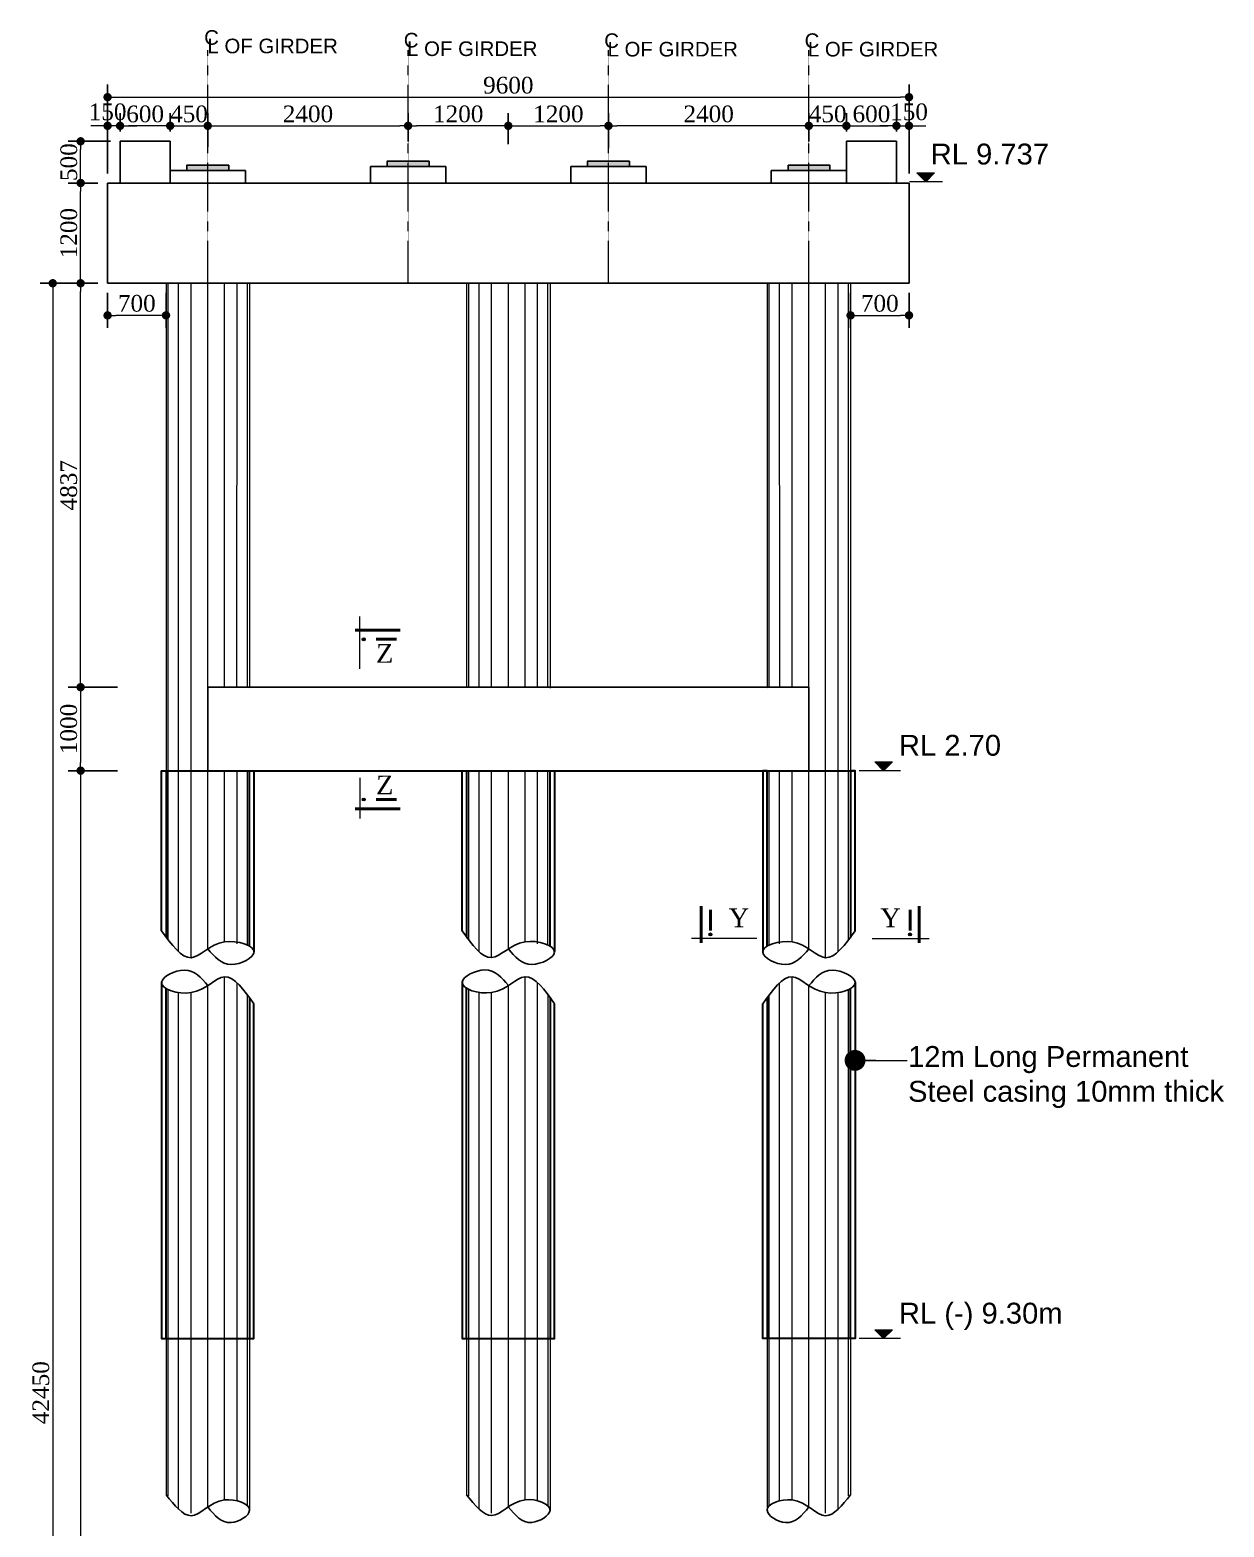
# Model space of a CAD drawing. Header units: millimetres. Extents: x -469201 to 35267, y 67768 to 197746.
# Drawn here: x -369341 to -355037, y 103856 to 121783 of the extents above; entities that cross this region are included whole.
import ezdxf

# ---------------------------------------------------------------- set-up
doc = ezdxf.new("R2010")
doc.units = ezdxf.units.MM
doc.header["$PDMODE"] = 2
doc.linetypes.add('CENTER', pattern=[2, 1.25, -0.25, 0.25, -0.25])
doc.layers.get('Defpoints').update_dxf_attribs({"lineweight": 13})
for name, color, linetype, lineweight in [('Center Line', 34, 'Continuous', 15), ('dim', 4, 'Continuous', 25), ('Dimision', 4, 'Continuous', 9), ('hatch', 65, 'Continuous', 9), ('Pile', 11, 'Continuous', 15), ('Pire Line', 11, 'Continuous', 25), ('Steel Casing', 70, 'Continuous', 30), ('Text', 7, 'Continuous', 15)]:
    doc.layers.add(name, color=color, linetype=linetype, lineweight=lineweight)
doc.styles.add('ROMANS', font='arial.ttf', dxfattribs={"height": 200})
doc.styles.get("Standard").update_dxf_attribs({"font": 'times.ttf'})
doc.dimstyles.new('ISO-25', dxfattribs={"dimtxt": 175, "dimasz": 100, "dimexe": 65, "dimexo": 115.625, "dimgap": 40, "dimtad": 1, "dimtoh": 1, "dimdec": 0, "dimtxsty": 'Standard', "dimblk": 'DOT', "dimcen": 300, "dimclrd": 256, "dimclre": 256, "dimclrt": 256, "dimadec": 0, "dimazin": 0, "dimtfac": 1, "dimtdec": 0, "dimtix": 1, "dimtmove": 0, "dimatfit": 3, "dimldrblk": 'DOT', "dimfxl": 75, "dimlwd": -1, "dimarcsym": 0})

# ---------------------------------------------------------------- blocks, each defined once
blk = doc.blocks.new('_Dot')
at = {"color": 0, "linetype": 'ByBlock', "lineweight": -2}
blk.add_line((-0.5, 0), (-1, 0), dxfattribs=at)
at = {"color": 0, "linetype": 'ByBlock', "const_width": 0.5}
blk.add_lwpolyline([(-0.25, 0, 1), (0.25, 0, 1)], format="xyb", close=True, dxfattribs=at)
blk = doc.blocks.new('*D2')
at = {"layer": 'Defpoints', "color": 0, "ltscale": 3, "transparency": 16777216}
for p in [(-368734, 119950), (-368411, 119950), (-368411, 118750)]:
    blk.add_point(p, dxfattribs=at)
at = {"layer": 'Dimision', "color": 1, "lineweight": -2, "ltscale": 3, "transparency": 16777216}
for p, q in [((-368526, 119950), (-368884, 119950)), ((-368526, 118750), (-368884, 118750))]:
    blk.add_line(p, q, dxfattribs=at)
at = {"layer": 'Dimision', "ltscale": 3, "transparency": 16777216}
blk.add_line((-368734, 118850), (-368734, 119850), dxfattribs=at)
at = {"layer": 'Dimision', "ltscale": 3, "transparency": 16777216, "xscale": 100, "yscale": 100, "zscale": 100}
for p, rotation in [((-368734, 119950), 90), ((-368734, 118750), 270)]:
    blk.add_blockref('_Dot', p, dxfattribs=dict(at, rotation=rotation))
at = {"layer": 'Dimision', "ltscale": 3, "transparency": 16777216, "insert": (-368875, 119350), "char_height": 200, "attachment_point": 5, "rotation": 90}
blk.add_mtext('1200', dxfattribs=at)
blk = doc.blocks.new('*D3')
at = {"layer": 'Defpoints', "color": 0, "ltscale": 3, "transparency": 16777216}
for p in [(-368478, 113913), (-368734, 112913), (-368477, 112913)]:
    blk.add_point(p, dxfattribs=at)
at = {"layer": 'Dimision', "color": 1, "lineweight": -2, "ltscale": 3, "transparency": 16777216}
for p, q in [((-368594, 113913), (-368884, 113913)), ((-368593, 112913), (-368884, 112913))]:
    blk.add_line(p, q, dxfattribs=at)
at = {"layer": 'Dimision', "ltscale": 3, "transparency": 16777216}
blk.add_line((-368734, 113813), (-368734, 113013), dxfattribs=at)
at = {"layer": 'Dimision', "ltscale": 3, "transparency": 16777216, "xscale": 100, "yscale": 100, "zscale": 100}
for p, rotation in [((-368734, 113913), 90), ((-368734, 112913), 270)]:
    blk.add_blockref('_Dot', p, dxfattribs=dict(at, rotation=rotation))
at = {"layer": 'Dimision', "ltscale": 3, "transparency": 16777216, "insert": (-368876, 113413), "char_height": 200, "attachment_point": 5, "rotation": 90}
blk.add_mtext('1000', dxfattribs=at)
blk = doc.blocks.new('*D26')
at = {"layer": 'Defpoints', "color": 0, "ltscale": 3, "transparency": 16777216}
for p in [(-367211, 120635), (-367661, 120450), (-367211, 120333)]:
    blk.add_point(p, dxfattribs=at)
at = {"layer": 'Dimision', "color": 1, "lineweight": -2, "ltscale": 3, "transparency": 16777216}
for p, q in [((-367661, 120565), (-367661, 120785)), ((-367211, 120448), (-367211, 120785))]:
    blk.add_line(p, q, dxfattribs=at)
at = {"layer": 'Dimision', "ltscale": 3, "transparency": 16777216}
for p, q in [((-367761, 120635), (-367861, 120635)), ((-367661, 120635), (-367211, 120635)), ((-367111, 120635), (-367011, 120635))]:
    blk.add_line(p, q, dxfattribs=at)
at = {"layer": 'Dimision', "ltscale": 3, "transparency": 16777216, "xscale": 100, "yscale": 100, "zscale": 100}
blk.add_blockref('_Dot', (-367661, 120635), dxfattribs=at)
at = {"layer": 'Dimision', "ltscale": 3, "transparency": 16777216, "xscale": 100, "yscale": 100, "zscale": 100, "rotation": 180}
blk.add_blockref('_Dot', (-367211, 120635), dxfattribs=at)
at = {"layer": 'Dimision', "ltscale": 3, "transparency": 16777216, "insert": (-367436, 120776), "char_height": 200, "attachment_point": 5}
blk.add_mtext('450', dxfattribs=at)
blk = doc.blocks.new('*D27')
at = {"layer": 'Defpoints', "color": 0, "ltscale": 3, "transparency": 16777216}
for p in [(-364811, 120635), (-364811, 120333), (-363611, 120300)]:
    blk.add_point(p, dxfattribs=at)
at = {"layer": 'Dimision', "color": 1, "lineweight": -2, "ltscale": 3, "transparency": 16777216}
for p, q in [((-364811, 120448), (-364811, 120785)), ((-363611, 120416), (-363611, 120785))]:
    blk.add_line(p, q, dxfattribs=at)
at = {"layer": 'Dimision', "ltscale": 3, "transparency": 16777216}
blk.add_line((-363711, 120635), (-364711, 120635), dxfattribs=at)
at = {"layer": 'Dimision', "ltscale": 3, "transparency": 16777216, "xscale": 100, "yscale": 100, "zscale": 100, "rotation": 180}
blk.add_blockref('_Dot', (-364811, 120635), dxfattribs=at)
at = {"layer": 'Dimision', "ltscale": 3, "transparency": 16777216, "xscale": 100, "yscale": 100, "zscale": 100}
blk.add_blockref('_Dot', (-363611, 120635), dxfattribs=at)
at = {"layer": 'Dimision', "ltscale": 3, "transparency": 16777216, "insert": (-364211, 120776), "char_height": 200, "attachment_point": 5}
blk.add_mtext('1200', dxfattribs=at)
blk = doc.blocks.new('*D28')
at = {"layer": 'Defpoints', "color": 0, "ltscale": 3, "transparency": 16777216}
for p in [(-362411, 120635), (-363611, 120300), (-362411, 120251)]:
    blk.add_point(p, dxfattribs=at)
at = {"layer": 'Dimision', "color": 1, "lineweight": -2, "ltscale": 3, "transparency": 16777216}
for p, q in [((-363611, 120416), (-363611, 120785)), ((-362411, 120367), (-362411, 120785))]:
    blk.add_line(p, q, dxfattribs=at)
at = {"layer": 'Dimision', "ltscale": 3, "transparency": 16777216}
blk.add_line((-363511, 120635), (-362511, 120635), dxfattribs=at)
at = {"layer": 'Dimision', "ltscale": 3, "transparency": 16777216, "xscale": 100, "yscale": 100, "zscale": 100, "rotation": 180}
blk.add_blockref('_Dot', (-363611, 120635), dxfattribs=at)
at = {"layer": 'Dimision', "ltscale": 3, "transparency": 16777216, "xscale": 100, "yscale": 100, "zscale": 100}
blk.add_blockref('_Dot', (-362411, 120635), dxfattribs=at)
at = {"layer": 'Dimision', "ltscale": 3, "transparency": 16777216, "insert": (-363011, 120776), "char_height": 200, "attachment_point": 5}
blk.add_mtext('1200', dxfattribs=at)
blk = doc.blocks.new('*D29')
at = {"layer": 'Defpoints', "color": 0, "ltscale": 3, "transparency": 16777216}
for p in [(-362411, 120635), (-360011, 120337), (-362411, 120251)]:
    blk.add_point(p, dxfattribs=at)
at = {"layer": 'Dimision', "color": 1, "lineweight": -2, "ltscale": 3, "transparency": 16777216}
for p, q in [((-362411, 120367), (-362411, 120785)), ((-360011, 120453), (-360011, 120785))]:
    blk.add_line(p, q, dxfattribs=at)
at = {"layer": 'Dimision', "ltscale": 3, "transparency": 16777216}
blk.add_line((-360111, 120635), (-362311, 120635), dxfattribs=at)
at = {"layer": 'Dimision', "ltscale": 3, "transparency": 16777216, "xscale": 100, "yscale": 100, "zscale": 100, "rotation": 180}
blk.add_blockref('_Dot', (-362411, 120635), dxfattribs=at)
at = {"layer": 'Dimision', "ltscale": 3, "transparency": 16777216, "xscale": 100, "yscale": 100, "zscale": 100}
blk.add_blockref('_Dot', (-360011, 120635), dxfattribs=at)
at = {"layer": 'Dimision', "ltscale": 3, "transparency": 16777216, "insert": (-361211, 120776), "char_height": 200, "attachment_point": 5}
blk.add_mtext('2400', dxfattribs=at)
blk = doc.blocks.new('*D30')
at = {"layer": 'Defpoints', "color": 0, "ltscale": 3, "transparency": 16777216}
for p in [(-358811, 120978), (-368411, 119966), (-358811, 120036)]:
    blk.add_point(p, dxfattribs=at)
at = {"layer": 'Dimision', "color": 1, "lineweight": -2, "ltscale": 3, "transparency": 16777216}
for p, q in [((-368411, 120082), (-368411, 121128)), ((-358811, 120151), (-358811, 121128))]:
    blk.add_line(p, q, dxfattribs=at)
at = {"layer": 'Dimision', "ltscale": 3, "transparency": 16777216}
blk.add_line((-368311, 120978), (-358911, 120978), dxfattribs=at)
at = {"layer": 'Dimision', "ltscale": 3, "transparency": 16777216, "xscale": 100, "yscale": 100, "zscale": 100, "rotation": 180}
blk.add_blockref('_Dot', (-368411, 120978), dxfattribs=at)
at = {"layer": 'Dimision', "ltscale": 3, "transparency": 16777216, "xscale": 100, "yscale": 100, "zscale": 100}
blk.add_blockref('_Dot', (-358811, 120978), dxfattribs=at)
at = {"layer": 'Dimision', "ltscale": 3, "transparency": 16777216, "insert": (-363611, 121120), "char_height": 200, "attachment_point": 5}
blk.add_mtext('9600', dxfattribs=at)
blk = doc.blocks.new('*D31')
at = {"layer": 'Defpoints', "color": 0, "ltscale": 3, "transparency": 16777216}
for p in [(-364811, 120635), (-364811, 120333), (-367211, 120267)]:
    blk.add_point(p, dxfattribs=at)
at = {"layer": 'Dimision', "color": 1, "lineweight": -2, "ltscale": 3, "transparency": 16777216}
for p, q in [((-367211, 120383), (-367211, 120785)), ((-364811, 120448), (-364811, 120785))]:
    blk.add_line(p, q, dxfattribs=at)
at = {"layer": 'Dimision', "ltscale": 3, "transparency": 16777216}
blk.add_line((-367111, 120635), (-364911, 120635), dxfattribs=at)
at = {"layer": 'Dimision', "ltscale": 3, "transparency": 16777216, "xscale": 100, "yscale": 100, "zscale": 100, "rotation": 180}
blk.add_blockref('_Dot', (-367211, 120635), dxfattribs=at)
at = {"layer": 'Dimision', "ltscale": 3, "transparency": 16777216, "xscale": 100, "yscale": 100, "zscale": 100}
blk.add_blockref('_Dot', (-364811, 120635), dxfattribs=at)
at = {"layer": 'Dimision', "ltscale": 3, "transparency": 16777216, "insert": (-366011, 120776), "char_height": 200, "attachment_point": 5}
blk.add_mtext('2400', dxfattribs=at)
blk = doc.blocks.new('*D74')
at = {"layer": 'Defpoints', "color": 0, "ltscale": 3, "transparency": 16777216}
for p in [(-368411, 118750), (-367711, 118750), (-368411, 118365)]:
    blk.add_point(p, dxfattribs=at)
at = {"layer": 'Dimision', "color": 1, "lineweight": -2, "ltscale": 3, "transparency": 16777216}
for p, q in [((-368411, 118634), (-368411, 118215)), ((-367711, 118634), (-367711, 118215))]:
    blk.add_line(p, q, dxfattribs=at)
at = {"layer": 'Dimision', "ltscale": 3, "transparency": 16777216}
blk.add_line((-367811, 118365), (-368311, 118365), dxfattribs=at)
at = {"layer": 'Dimision', "ltscale": 3, "transparency": 16777216, "xscale": 100, "yscale": 100, "zscale": 100, "rotation": 180}
blk.add_blockref('_Dot', (-368411, 118365), dxfattribs=at)
at = {"layer": 'Dimision', "ltscale": 3, "transparency": 16777216, "xscale": 100, "yscale": 100, "zscale": 100}
blk.add_blockref('_Dot', (-367711, 118365), dxfattribs=at)
at = {"layer": 'Dimision', "ltscale": 3, "transparency": 16777216, "insert": (-368061, 118508), "char_height": 200, "attachment_point": 5}
blk.add_mtext('700', dxfattribs=at)
blk = doc.blocks.new('*D79')
at = {"layer": 'Defpoints', "color": 0, "ltscale": 0.25, "transparency": 16777216}
for p in [(-368734, 118750), (-368411, 118750), (-368178, 113913)]:
    blk.add_point(p, dxfattribs=at)
at = {"layer": 'Dimision', "color": 1, "lineweight": -2, "ltscale": 0.25, "transparency": 16777216}
for p, q in [((-368526, 118750), (-368884, 118750)), ((-368294, 113913), (-368884, 113913))]:
    blk.add_line(p, q, dxfattribs=at)
at = {"layer": 'Dimision', "ltscale": 0.25, "transparency": 16777216}
blk.add_line((-368734, 114013), (-368734, 118650), dxfattribs=at)
at = {"layer": 'Dimision', "ltscale": 0.25, "transparency": 16777216, "xscale": 100, "yscale": 100, "zscale": 100}
for p, rotation in [((-368734, 118750), 90), ((-368734, 113913), 270)]:
    blk.add_blockref('_Dot', p, dxfattribs=dict(at, rotation=rotation))
at = {"layer": 'Dimision', "ltscale": 0.25, "transparency": 16777216, "insert": (-368876, 116331), "char_height": 200, "attachment_point": 5, "rotation": 90}
blk.add_mtext('4837', dxfattribs=at)
blk = doc.blocks.new('*D80')
at = {"layer": 'Defpoints', "color": 0, "ltscale": 0.25, "transparency": 16777216}
for p in [(-368261, 120635), (-368261, 120450), (-367661, 120450)]:
    blk.add_point(p, dxfattribs=at)
at = {"layer": 'Dimision', "color": 1, "lineweight": -2, "ltscale": 0.25, "transparency": 16777216}
for p, q in [((-368261, 120565), (-368261, 120785)), ((-367661, 120565), (-367661, 120785))]:
    blk.add_line(p, q, dxfattribs=at)
at = {"layer": 'Dimision', "ltscale": 0.25, "transparency": 16777216}
blk.add_line((-367761, 120635), (-368161, 120635), dxfattribs=at)
at = {"layer": 'Dimision', "ltscale": 0.25, "transparency": 16777216, "xscale": 100, "yscale": 100, "zscale": 100, "rotation": 180}
blk.add_blockref('_Dot', (-368261, 120635), dxfattribs=at)
at = {"layer": 'Dimision', "ltscale": 0.25, "transparency": 16777216, "xscale": 100, "yscale": 100, "zscale": 100}
blk.add_blockref('_Dot', (-367661, 120635), dxfattribs=at)
at = {"layer": 'Dimision', "ltscale": 0.25, "transparency": 16777216, "insert": (-367961, 120776), "char_height": 200, "attachment_point": 5}
blk.add_mtext('600', dxfattribs=at)
blk = doc.blocks.new('*D81')
at = {"layer": 'Defpoints', "color": 0, "ltscale": 0.25, "transparency": 16777216}
for p in [(-368411, 120635), (-368261, 120450), (-368411, 119950)]:
    blk.add_point(p, dxfattribs=at)
at = {"layer": 'Dimision', "color": 1, "lineweight": -2, "ltscale": 0.25, "transparency": 16777216}
for p, q in [((-368411, 120065), (-368411, 120785)), ((-368261, 120565), (-368261, 120785))]:
    blk.add_line(p, q, dxfattribs=at)
at = {"layer": 'Dimision', "ltscale": 0.25, "transparency": 16777216}
for p, q in [((-368511, 120635), (-368611, 120635)), ((-368261, 120635), (-368411, 120635)), ((-368161, 120635), (-368061, 120635))]:
    blk.add_line(p, q, dxfattribs=at)
at = {"layer": 'Dimision', "ltscale": 0.25, "transparency": 16777216, "xscale": 100, "yscale": 100, "zscale": 100}
blk.add_blockref('_Dot', (-368411, 120635), dxfattribs=at)
at = {"layer": 'Dimision', "ltscale": 0.25, "transparency": 16777216, "xscale": 100, "yscale": 100, "zscale": 100, "rotation": 180}
blk.add_blockref('_Dot', (-368261, 120635), dxfattribs=at)
at = {"layer": 'Dimision', "ltscale": 0.25, "transparency": 16777216, "insert": (-368411, 120801), "char_height": 200, "attachment_point": 5}
blk.add_mtext('150', dxfattribs=at)
blk = doc.blocks.new('*D82')
at = {"layer": 'Defpoints', "color": 0, "ltscale": 3, "transparency": 16777216}
for p in [(-360011, 120635), (-360011, 120333), (-359561, 120450)]:
    blk.add_point(p, dxfattribs=at)
at = {"layer": 'Dimision', "color": 1, "lineweight": -2, "ltscale": 3, "transparency": 16777216}
for p, q in [((-360011, 120448), (-360011, 120785)), ((-359561, 120565), (-359561, 120785))]:
    blk.add_line(p, q, dxfattribs=at)
at = {"layer": 'Dimision', "ltscale": 3, "transparency": 16777216}
for p, q in [((-360111, 120635), (-360211, 120635)), ((-359561, 120635), (-360011, 120635)), ((-359461, 120635), (-359361, 120635))]:
    blk.add_line(p, q, dxfattribs=at)
at = {"layer": 'Dimision', "ltscale": 3, "transparency": 16777216, "xscale": 100, "yscale": 100, "zscale": 100}
blk.add_blockref('_Dot', (-360011, 120635), dxfattribs=at)
at = {"layer": 'Dimision', "ltscale": 3, "transparency": 16777216, "xscale": 100, "yscale": 100, "zscale": 100, "rotation": 180}
blk.add_blockref('_Dot', (-359561, 120635), dxfattribs=at)
at = {"layer": 'Dimision', "ltscale": 3, "transparency": 16777216, "insert": (-359786, 120776), "char_height": 200, "attachment_point": 5}
blk.add_mtext('450', dxfattribs=at)
blk = doc.blocks.new('*D83')
at = {"layer": 'Defpoints', "color": 0, "ltscale": 0.25, "transparency": 16777216}
for p in [(-358961, 120635), (-359561, 120450), (-358961, 120450)]:
    blk.add_point(p, dxfattribs=at)
at = {"layer": 'Dimision', "color": 1, "lineweight": -2, "ltscale": 0.25, "transparency": 16777216}
for p, q in [((-359561, 120565), (-359561, 120785)), ((-358961, 120565), (-358961, 120785))]:
    blk.add_line(p, q, dxfattribs=at)
at = {"layer": 'Dimision', "ltscale": 0.25, "transparency": 16777216}
blk.add_line((-359461, 120635), (-359061, 120635), dxfattribs=at)
at = {"layer": 'Dimision', "ltscale": 0.25, "transparency": 16777216, "xscale": 100, "yscale": 100, "zscale": 100, "rotation": 180}
blk.add_blockref('_Dot', (-359561, 120635), dxfattribs=at)
at = {"layer": 'Dimision', "ltscale": 0.25, "transparency": 16777216, "xscale": 100, "yscale": 100, "zscale": 100}
blk.add_blockref('_Dot', (-358961, 120635), dxfattribs=at)
at = {"layer": 'Dimision', "ltscale": 0.25, "transparency": 16777216, "insert": (-359261, 120776), "char_height": 200, "attachment_point": 5}
blk.add_mtext('600', dxfattribs=at)
blk = doc.blocks.new('*D84')
at = {"layer": 'Defpoints', "color": 0, "ltscale": 0.25, "transparency": 16777216}
for p in [(-358811, 120635), (-358961, 120450), (-358811, 119950)]:
    blk.add_point(p, dxfattribs=at)
at = {"layer": 'Dimision', "color": 1, "lineweight": -2, "ltscale": 0.25, "transparency": 16777216}
for p, q in [((-358961, 120565), (-358961, 120785)), ((-358811, 120065), (-358811, 120785))]:
    blk.add_line(p, q, dxfattribs=at)
at = {"layer": 'Dimision', "ltscale": 0.25, "transparency": 16777216}
for p, q in [((-359061, 120635), (-359161, 120635)), ((-358961, 120635), (-358811, 120635)), ((-358711, 120635), (-358611, 120635))]:
    blk.add_line(p, q, dxfattribs=at)
at = {"layer": 'Dimision', "ltscale": 0.25, "transparency": 16777216, "xscale": 100, "yscale": 100, "zscale": 100}
blk.add_blockref('_Dot', (-358961, 120635), dxfattribs=at)
at = {"layer": 'Dimision', "ltscale": 0.25, "transparency": 16777216, "xscale": 100, "yscale": 100, "zscale": 100, "rotation": 180}
blk.add_blockref('_Dot', (-358811, 120635), dxfattribs=at)
at = {"layer": 'Dimision', "ltscale": 0.25, "transparency": 16777216, "insert": (-358811, 120801), "char_height": 200, "attachment_point": 5}
blk.add_mtext('150', dxfattribs=at)
blk = doc.blocks.new('*D85')
at = {"layer": 'Defpoints', "color": 0, "ltscale": 0.25, "transparency": 16777216}
for p in [(-368734, 120450), (-368261, 120450), (-368411, 119950)]:
    blk.add_point(p, dxfattribs=at)
at = {"layer": 'Dimision', "color": 1, "lineweight": -2, "ltscale": 0.25, "transparency": 16777216}
for p, q in [((-368376, 120450), (-368884, 120450)), ((-368526, 119950), (-368884, 119950))]:
    blk.add_line(p, q, dxfattribs=at)
at = {"layer": 'Dimision', "ltscale": 0.25, "transparency": 16777216}
blk.add_line((-368734, 120050), (-368734, 120350), dxfattribs=at)
at = {"layer": 'Dimision', "ltscale": 0.25, "transparency": 16777216, "xscale": 100, "yscale": 100, "zscale": 100}
for p, rotation in [((-368734, 120450), 90), ((-368734, 119950), 270)]:
    blk.add_blockref('_Dot', p, dxfattribs=dict(at, rotation=rotation))
at = {"layer": 'Dimision', "ltscale": 0.25, "transparency": 16777216, "insert": (-368875, 120200), "char_height": 200, "attachment_point": 5, "rotation": 90}
blk.add_mtext('500', dxfattribs=at)
blk = doc.blocks.new('*D94')
at = {"layer": 'Defpoints', "color": 0, "ltscale": 0.25, "transparency": 16777216}
for p in [(-368411, 118750), (-369068, 92180), (-367711, 92180)]:
    blk.add_point(p, dxfattribs=at)
at = {"layer": 'Dimision', "color": 1, "lineweight": -2, "ltscale": 0.25, "transparency": 16777216}
for p, q in [((-368526, 118750), (-369218, 118750)), ((-367826, 92180), (-369218, 92180))]:
    blk.add_line(p, q, dxfattribs=at)
at = {"layer": 'Dimision', "ltscale": 0.25, "transparency": 16777216}
blk.add_line((-369068, 118650), (-369068, 92280), dxfattribs=at)
at = {"layer": 'Dimision', "ltscale": 0.25, "transparency": 16777216, "xscale": 100, "yscale": 100, "zscale": 100}
for p, rotation in [((-369068, 118750), 90), ((-369068, 92180), 270)]:
    blk.add_blockref('_Dot', p, dxfattribs=dict(at, rotation=rotation))
at = {"layer": 'Dimision', "ltscale": 0.25, "transparency": 16777216, "insert": (-369210, 105465), "char_height": 200, "attachment_point": 5, "rotation": 90}
blk.add_mtext('42450', dxfattribs=at)
blk = doc.blocks.new('A$C6E642633')
at = {"layer": 'Steel Casing', "linetype": 'Continuous', "ltscale": 0.3}
blk.add_line((-53, -6800), (1053, -6800), dxfattribs=at)
for points in [[(-53, -1916), (-53, 0), (0, 0), (0, -1990)], [(1000, -2100), (1000, 0), (1053, 0), (1053, -2165)], [(-53, -2530), (-53, -6800), (0, -6800), (0, -2606)], [(1000, -2717), (1000, -6800), (1053, -6800), (1053, -2791)]]:
    blk.add_lwpolyline(points, dxfattribs=at)
blk = doc.blocks.new('*D120')
at = {"layer": 'Defpoints', "color": 0, "ltscale": 3, "transparency": 16777216}
for p in [(-359511, 118750), (-358811, 118750), (-358811, 118365)]:
    blk.add_point(p, dxfattribs=at)
at = {"layer": 'Dimision', "color": 1, "lineweight": -2, "ltscale": 3, "transparency": 16777216}
for p, q in [((-359511, 118634), (-359511, 118215)), ((-358811, 118634), (-358811, 118215))]:
    blk.add_line(p, q, dxfattribs=at)
at = {"layer": 'Dimision', "ltscale": 3, "transparency": 16777216}
blk.add_line((-359411, 118365), (-358911, 118365), dxfattribs=at)
at = {"layer": 'Dimision', "ltscale": 3, "transparency": 16777216, "xscale": 100, "yscale": 100, "zscale": 100, "rotation": 180}
blk.add_blockref('_Dot', (-359511, 118365), dxfattribs=at)
at = {"layer": 'Dimision', "ltscale": 3, "transparency": 16777216, "xscale": 100, "yscale": 100, "zscale": 100}
blk.add_blockref('_Dot', (-358811, 118365), dxfattribs=at)
at = {"layer": 'Dimision', "ltscale": 3, "transparency": 16777216, "insert": (-359161, 118508), "char_height": 200, "attachment_point": 5}
blk.add_mtext('700', dxfattribs=at)
blk = doc.blocks.new('*D131')
at = {"layer": 'Defpoints', "color": 0, "ltscale": 0.25, "transparency": 16777216}
for p in [(-368178, 112913), (-368734, 92180), (-368178, 92180)]:
    blk.add_point(p, dxfattribs=at)
at = {"layer": 'Dimision', "color": 1, "lineweight": -2, "ltscale": 0.25, "transparency": 16777216}
for p, q in [((-368294, 112913), (-368884, 112913)), ((-368294, 92180), (-368884, 92180))]:
    blk.add_line(p, q, dxfattribs=at)
at = {"layer": 'Dimision', "ltscale": 0.25, "transparency": 16777216}
blk.add_line((-368734, 112813), (-368734, 92280), dxfattribs=at)
at = {"layer": 'Dimision', "ltscale": 0.25, "transparency": 16777216, "xscale": 100, "yscale": 100, "zscale": 100}
for p, rotation in [((-368734, 112913), 90), ((-368734, 92180), 270)]:
    blk.add_blockref('_Dot', p, dxfattribs=dict(at, rotation=rotation))
at = {"layer": 'Dimision', "ltscale": 0.25, "transparency": 16777216, "insert": (-368876, 102546), "char_height": 200, "attachment_point": 5, "rotation": 90}
blk.add_mtext('36613', dxfattribs=at)

msp = doc.modelspace()

# ---------------------------------------------------------------- hatches: boundary and pattern name
at = {"layer": 'Dimision', "ltscale": 5}
for points in [[(-358717.4, 120070.8), (-358505.2, 120070.8), (-358611.3, 119964.7)], [(-359221.1, 113018.8), (-359008.9, 113018.8), (-359115, 112912.8)], [(-359221.1, 106218.8), (-359008.9, 106218.8), (-359115, 106112.8)]]:
    msp.add_hatch(color=256, dxfattribs=at).paths.add_polyline_path(points)
at = {"layer": 'Pire Line', "ltscale": 3}
h = msp.add_hatch(color=256, dxfattribs=at)
h.paths.add_polyline_path([(-366960.5, 120164.8), (-367217.6, 120164.8), (-367217.6, 120099.8), (-366960.5, 120099.8)])
h.paths.add_polyline_path([(-367217.6, 120164.8), (-367460.5, 120164.8), (-367460.5, 120099.8), (-367217.6, 120099.8)])
h = msp.add_hatch(color=256, dxfattribs=at)
h.paths.add_polyline_path([(-364560.5, 120212.8), (-364817.6, 120212.8), (-364817.6, 120147.8), (-364560.5, 120147.8)])
h.paths.add_polyline_path([(-364817.6, 120212.8), (-365060.5, 120212.8), (-365060.5, 120147.8), (-364817.6, 120147.8)])
h = msp.add_hatch(color=256, dxfattribs=at)
h.paths.add_polyline_path([(-362160.5, 120212.8), (-362417.6, 120212.8), (-362417.6, 120147.8), (-362160.5, 120147.8)])
h.paths.add_polyline_path([(-362417.6, 120212.8), (-362660.5, 120212.8), (-362660.5, 120147.8), (-362417.6, 120147.8)])
h = msp.add_hatch(color=256, dxfattribs=at)
h.paths.add_polyline_path([(-360260.5, 120164.8), (-360003.5, 120164.8), (-360003.5, 120099.8), (-360260.5, 120099.8)])
h.paths.add_polyline_path([(-360003.5, 120164.8), (-359760.5, 120164.8), (-359760.5, 120099.8), (-360003.5, 120099.8)])
at = {"layer": 'Text'}
for points in [[(-365325.1, 114486.4, 1), (-365360.9, 114486.4, 1)], [(-365324.5, 112568.1, -1), (-365360.4, 112568.1, -1)], [(-361189.1, 110970.3, 1), (-361189.1, 110934.4, 1)], [(-358798.1, 110970.3, -1), (-358798.1, 110934.4, -1)]]:
    msp.add_hatch(color=256, dxfattribs=at).paths.add_polyline_path(points)

# ---------------------------------------------------------------- linework, layer by layer
at = {"layer": 'Center Line', "linetype": 'CENTER'}
for p, q in [((-367210.5, 118749.8), (-367210.5, 121541.3)), ((-364810.5, 118749.8), (-364810.5, 121541.3)), ((-362410.5, 118749.8), (-362410.5, 121541.3)), ((-360010.5, 118749.8), (-360010.5, 121541.3))]:
    msp.add_line(p, q, dxfattribs=at)
at = {"layer": 'dim', "ltscale": 30}
for points in [[(-367763.7, 110996.5), (-367410.5, 110673.8), (-367010.5, 110863), (-366657, 110738.4), (-366929.1, 110592.5), (-367210.5, 110778.7)], [(-364163.7, 110997.4), (-363810.5, 110674.7), (-363410.5, 110864), (-363057, 110739.3), (-363329.1, 110593.4), (-363610.5, 110779.6)], [(-359457.3, 110996.5), (-359810.5, 110673.8), (-360210.5, 110863), (-360564, 110738.4), (-360292, 110592.5), (-360010.5, 110778.7)], [(-366657.3, 110121.7), (-367010.5, 110444.4), (-367410.5, 110255.2), (-367764, 110379.9), (-367492, 110525.7), (-367210.5, 110339.6)], [(-363057.3, 110122.7), (-363410.5, 110445.4), (-363810.5, 110256.2), (-364164, 110380.8), (-363892, 110526.7), (-363610.5, 110340.5)], [(-360563.7, 110121.7), (-360210.5, 110444.4), (-359810.5, 110255.2), (-359457, 110379.9), (-359729.1, 110525.7), (-360010.5, 110339.6)]]:
    msp.add_spline(points, degree=3, dxfattribs=at)
for points in [[(-367710.5, 104240.2), (-367609.6, 104115.1), (-367394.1, 103847.9), (-367112.4, 104281.2), (-366566.1, 104084.7), (-366988.6, 103823.4), (-367130.8, 103998.3), (-367210.7, 104096.6), (-367210.8, 104096.7), (-367210.8, 104096.8), (-367210.9, 104096.8)], [(-364110.5, 104241.2), (-364009.6, 104116.1), (-363794.1, 103848.8), (-363512.4, 104282.2), (-362966.1, 104085.6), (-363388.6, 103824.3), (-363530.8, 103999.3), (-363610.7, 104097.6), (-363610.8, 104097.7), (-363610.8, 104097.7), (-363610.9, 104097.8)], [(-359510.5, 104240.2), (-359611.4, 104115.1), (-359826.9, 103847.9), (-360108.6, 104281.2), (-360654.9, 104084.7), (-360232.5, 103823.4), (-360090.3, 103998.3), (-360010.3, 104096.6), (-360010.3, 104096.7), (-360010.2, 104096.8), (-360010.2, 104096.8)]]:
    msp.add_open_spline(points, degree=3, knots=[0, 0, 0, 0, 389.3635945, 831.8693583, 1156.9145846, 1419.8412779, 1757.2916375, 1757.2916375, 1757.2916375, 1757.516261, 1757.516261, 1757.516261, 1757.516261], dxfattribs=at)
at = {"layer": 'Dimision', "ltscale": 5}
for p, q in [((-358408.1, 119964.7), (-358805, 119964.7)), ((-358911.8, 112912.8), (-359408.7, 112912.8)), ((-358911.8, 106112.8), (-359408.7, 106112.8))]:
    msp.add_line(p, q, dxfattribs=at)
at = {"layer": 'Dimision', "ltscale": 3}
for p, q in [((-365391.2, 114134.1), (-365391.2, 114760.1)), ((-365390.6, 112829.2), (-365390.6, 112339.2))]:
    msp.add_line(p, q, dxfattribs=at)
at = {"layer": 'Dimision', "ltscale": 5}
for points in [[(-358717.4, 120070.8), (-358505.2, 120070.8), (-358611.3, 119964.7)], [(-359221.1, 113018.8), (-359008.9, 113018.8), (-359115, 112912.8)], [(-359221.1, 106218.8), (-359008.9, 106218.8), (-359115, 106112.8)]]:
    msp.add_lwpolyline(points, close=True, dxfattribs=at)
at = {"layer": 'hatch', "ltscale": 3}
for p, q in [((-367685.5, 110888.7), (-367685.5, 118749.8)), ((-367561.1, 114011.8), (-367560.5, 118748.8)), ((-367560.5, 110744.5), (-367560.5, 118748.8)), ((-367410.5, 110673.8), (-367410.5, 118748.8)), ((-367210.5, 110762.3), (-367210.5, 118748.8)), ((-367210.5, 110762.3), (-367210.5, 118748.8)), ((-367210.5, 110762.3), (-367210.5, 118748.8)), ((-367210.5, 110762.3), (-367210.5, 118748.8)), ((-367010.5, 113912.8), (-367010.5, 118748.8)), ((-366861.1, 113912), (-366860.5, 118748.8)), ((-366861.1, 113912), (-366860.5, 118748.8)), ((-366736.1, 113912.2), (-366735.5, 118749.8)), ((-364085.5, 113912.8), (-364085.5, 118750.7)), ((-363961.1, 114012.8), (-363960.5, 118749.8)), ((-363960.5, 113912.8), (-363960.5, 118749.8)), ((-363810.5, 113912.8), (-363810.5, 118749.8)), ((-363610.5, 113912.8), (-363610.5, 118749.8)), ((-363610.5, 113912.8), (-363610.5, 118749.8)), ((-363610.5, 113912.8), (-363610.5, 118749.8)), ((-363610.5, 113912.8), (-363610.5, 118749.8)), ((-363410.5, 113912.8), (-363410.5, 118749.8)), ((-363261.1, 113913), (-363260.5, 118749.8)), ((-363261.1, 113913), (-363260.5, 118749.8)), ((-363136.1, 113913.2), (-363135.5, 118750.7)), ((-360484.9, 113912.2), (-360485.5, 118749.8)), ((-360359.9, 113912), (-360360.5, 118748.8)), ((-360359.9, 113912), (-360360.5, 118748.8)), ((-360210.5, 113912.8), (-360210.5, 118748.8)), ((-360010.5, 110762.3), (-360010.5, 118748.8)), ((-360010.5, 110762.3), (-360010.5, 118748.8)), ((-360010.5, 110762.3), (-360010.5, 118748.8)), ((-360010.5, 110762.3), (-360010.5, 118748.8)), ((-359810.5, 110673.8), (-359810.5, 118748.8)), ((-359659.9, 114011.8), (-359660.5, 118748.8)), ((-359660.5, 110744.5), (-359660.5, 118748.8)), ((-359535.5, 110888.7), (-359535.5, 118749.8)), ((-367560.5, 110744.5), (-367560.5, 112911.8)), ((-367010.5, 110863), (-367010.5, 112912.8)), ((-366860.5, 110838.2), (-366860.5, 112911.8)), ((-366860.5, 110861.5), (-366860.5, 112911.8)), ((-366860.5, 110861.5), (-366860.5, 112911.8)), ((-366735.5, 110818.4), (-366735.5, 112911.8)), ((-364085.5, 110889.7), (-364085.5, 112912.8)), ((-363960.5, 110745.4), (-363960.5, 112912.8)), ((-363960.5, 110745.4), (-363960.5, 112912.8)), ((-363810.5, 110674.7), (-363810.5, 112912.8)), ((-363610.5, 110763.3), (-363610.5, 112912.8)), ((-363610.5, 110763.3), (-363610.5, 112912.8)), ((-363610.5, 110763.3), (-363610.5, 112912.8)), ((-363610.5, 110763.3), (-363610.5, 112912.8)), ((-363410.5, 110864), (-363410.5, 112912.8)), ((-363260.5, 110839.2), (-363260.5, 112912.8)), ((-363260.5, 110862.5), (-363260.5, 112912.8)), ((-363260.5, 110862.5), (-363260.5, 112912.8)), ((-363135.5, 110819.4), (-363135.5, 112912.8)), ((-360485.5, 110818.4), (-360485.5, 112911.8)), ((-360360.5, 110838.2), (-360360.5, 112911.8)), ((-360360.5, 110861.5), (-360360.5, 112911.8)), ((-360360.5, 110861.5), (-360360.5, 112911.8)), ((-360210.5, 110863), (-360210.5, 112912.8)), ((-359660.5, 110744.5), (-359660.5, 112911.8)), ((-367010.5, 104181), (-367010.5, 110444.4)), ((-363410.5, 104182), (-363410.5, 110445.4)), ((-360210.5, 104181), (-360210.5, 110444.4)), ((-367685.7, 104229.1), (-367685.7, 110292.8)), ((-367560.5, 104067.4), (-367560.5, 110256.7)), ((-367560.5, 104067.4), (-367560.5, 110256.7)), ((-367410.5, 104022.3), (-367410.5, 110255.2)), ((-367210.5, 104097.1), (-367210.5, 110339.6)), ((-367210.5, 104097.1), (-367210.5, 110339.6)), ((-367210.5, 104097.1), (-367210.5, 110339.6)), ((-367210.5, 104097.1), (-367210.5, 110339.6)), ((-366860.5, 104170.3), (-366860.5, 110373.7)), ((-366860.5, 104170.3), (-366860.5, 110373.7)), ((-364085.7, 104230), (-364085.7, 110293.8)), ((-363960.5, 104068.4), (-363960.5, 110257.6)), ((-363960.5, 104068.4), (-363960.5, 110257.6)), ((-363810.5, 104023.2), (-363810.5, 110256.2)), ((-363610.5, 104098), (-363610.5, 110340.5)), ((-363610.5, 104098), (-363610.5, 110340.5)), ((-363610.5, 104098), (-363610.5, 110340.5)), ((-363610.5, 104098), (-363610.5, 110340.5)), ((-363260.5, 104171.3), (-363260.5, 110374.7)), ((-363260.5, 104171.3), (-363260.5, 110374.7)), ((-360360.5, 104170.3), (-360360.5, 110373.7)), ((-360360.5, 104170.3), (-360360.5, 110373.7)), ((-360010.5, 104097.1), (-360010.5, 110339.6)), ((-360010.5, 104097.1), (-360010.5, 110339.6)), ((-360010.5, 104097.1), (-360010.5, 110339.6)), ((-360010.5, 104097.1), (-360010.5, 110339.6)), ((-359810.5, 104022.3), (-359810.5, 110255.2)), ((-359660.5, 104067.4), (-359660.5, 110256.7)), ((-359660.5, 104067.4), (-359660.5, 110256.7)), ((-359535.3, 104229.1), (-359535.3, 110292.8)), ((-366735.3, 104109.9), (-366735.3, 110229.2)), ((-363135.3, 104110.8), (-363135.3, 110230.2)), ((-360485.7, 104109.9), (-360485.7, 110229.2))]:
    msp.add_line(p, q, dxfattribs=at)
at = {"layer": 'Pile', "ltscale": 3}
for p, q in [((-367710.3, 110007.3), (-367710.5, 104240.2)), ((-366710.7, 110007.3), (-366710.5, 104063.2)), ((-364110.3, 110008.3), (-364110.5, 104241.2)), ((-363110.7, 110008.3), (-363110.5, 104064.1)), ((-360510.3, 110007.3), (-360510.5, 104063.2)), ((-359510.7, 110007.3), (-359510.5, 104240.2)), ((-366710.5, 104062.7), (-366710.5, 104056.7)), ((-363110.5, 104063.6), (-363110.5, 104057.6)), ((-360510.5, 104062.7), (-360510.5, 104056.7))]:
    msp.add_line(p, q, dxfattribs=at)
for points in [[(-367710.5, 118749.8), (-367711, 114012.8), (-367710.5, 110905.7)], [(-366710.5, 118749.8), (-366711.1, 113912.3)], [(-364110.5, 118750.7), (-364111, 114013.7), (-364111, 113912.8)], [(-363110.5, 118750.7), (-363111.1, 113913.2)], [(-360510.5, 118749.8), (-360509.9, 113912.3)], [(-359510.5, 118749.8), (-359510, 114012.8), (-359510.5, 110905.7)], [(-366711.1, 113903.1), (-366711.1, 113902.1)], [(-363111.1, 113904), (-363111.1, 113903.1)], [(-360509.9, 113903.1), (-360509.9, 113902.1)], [(-366710.6, 112911.8), (-366710.5, 110884.1)], [(-364110.9, 112913.1), (-364110.5, 110906.7)], [(-363110.6, 112912.8), (-363110.5, 110885)], [(-360510.5, 112911.8), (-360510.5, 110884.1)]]:
    msp.add_lwpolyline(points, dxfattribs=at)
at = {"layer": 'Pire Line', "ltscale": 3}
for p, q in [((-367660.5, 120449.8), (-368260.5, 120449.8)), ((-368260.5, 120449.8), (-368260.5, 119949.8)), ((-367660.5, 119949.8), (-367660.5, 120449.8)), ((-359560.5, 119949.8), (-359560.5, 120449.8)), ((-359560.5, 120449.8), (-358960.5, 120449.8)), ((-358960.5, 120449.8), (-358960.5, 119949.8)), ((-368410.5, 119949.8), (-358810.5, 119949.8)), ((-368410.5, 118749.8), (-368410.5, 119949.8)), ((-358810.5, 118749.8), (-358810.5, 119949.8)), ((-358810.5, 118749.8), (-358810.5, 119949.8)), ((-368410.5, 118749.8), (-358810.5, 118749.8)), ((-367210.5, 113912.8), (-360010.5, 113912.8)), ((-367210.5, 112912.8), (-367210.5, 113912.8)), ((-363410.5, 113912.8), (-363410.5, 113913.7)), ((-360010.5, 112912.8), (-360010.5, 113912.8)), ((-367210.5, 112912.8), (-360010.5, 112912.8))]:
    msp.add_line(p, q, dxfattribs=at)
at = {"layer": 'Pire Line', "ltscale": 5}
for points in [[(-366960.5, 120164.8), (-367460.5, 120164.8), (-367460.5, 120099.8), (-366960.5, 120099.8)], [(-364560.5, 120212.8), (-365060.5, 120212.8), (-365060.5, 120147.8), (-364560.5, 120147.8)], [(-362160.5, 120212.8), (-362660.5, 120212.8), (-362660.5, 120147.8), (-362160.5, 120147.8)], [(-360260.5, 120164.8), (-359760.5, 120164.8), (-359760.5, 120099.8), (-360260.5, 120099.8)]]:
    msp.add_lwpolyline(points, close=True, dxfattribs=at)
at = {"layer": 'Pire Line', "ltscale": 3}
for points in [[(-365260.5, 120147.8), (-364360.5, 120147.8), (-364360.5, 119949.8), (-365260.5, 119949.8)], [(-362860.5, 120147.8), (-361960.5, 120147.8), (-361960.5, 119949.8), (-362860.5, 119949.8)], [(-367660.5, 120099.8), (-366760.5, 120099.8), (-366760.5, 119949.8), (-367660.5, 119949.8)], [(-359560.5, 120099.8), (-360460.5, 120099.8), (-360460.5, 119949.8), (-359560.5, 119949.8)]]:
    msp.add_lwpolyline(points, close=True, dxfattribs=at)
at = {"layer": 'Steel Casing', "linetype": 'Continuous', "ltscale": 0.3}
msp.add_line((-367763.8, 112912.2), (-359457.3, 112912.2), dxfattribs=at)
at = {"layer": 'Text'}
for p, q in [((-360633.8, 110904.2), (-361417.9, 110904.2)), ((-359253.4, 110904.2), (-358569.2, 110904.2))]:
    msp.add_line(p, q, dxfattribs=at)
at = {"layer": 'Text', "const_width": 35.9}
for points in [[(-365446, 114596.6), (-364903.7, 114596.6)], [(-365197.5, 114486.4), (-364948, 114486.4)], [(-365197, 112568.1), (-364947.4, 112568.1)], [(-365445.5, 112457.9), (-364903.1, 112457.9)], [(-361299.3, 110849.4), (-361299.3, 111291.7)], [(-361189.1, 110997.9), (-361189.1, 111247.4)], [(-358798.1, 110997.9), (-358798.1, 111247.4)], [(-358687.9, 110849.4), (-358687.9, 111291.7)]]:
    msp.add_lwpolyline(points, dxfattribs=at)
at = {"layer": 'Text'}
for centre in [(-365343, 114486.4), (-365342.4, 112568.1), (-361189.1, 110952.4), (-358798.1, 110952.4)]:
    msp.add_circle(centre, 17.9, dxfattribs=at)

# ---------------------------------------------------------------- block references
at = {"ltscale": 0.25}
for p in [(-367710.4, 112912.2), (-364110.4, 112913.1)]:
    msp.add_blockref('A$C6E642633', p, dxfattribs=at)
at = {"ltscale": 0.25, "xscale": -1}
msp.add_blockref('A$C6E642633', (-359510.6, 112912.2), dxfattribs=at)

# ---------------------------------------------------------------- texts
at = {"layer": 'Text', "style": 'ROMANS'}
for s, p in [('RL 9.737', (-358551.2, 120172.1)), ('RL 2.70', (-358931.6, 113092.3)), ('RL (-) 9.30m', (-358931.6, 106292.3))]:
    msp.add_text(s, height=250, dxfattribs=at).set_placement(p)
at = {"layer": 'Text'}
for s, p in [('Z', (-365194.9, 114205.3)), ('Z', (-365194.3, 112630)), ('Y', (-360970.1, 111039.1)), ('Y', (-359155, 111039.1))]:
    msp.add_text(s, height=224.2, dxfattribs=at).set_placement(p)
at = {"layer": 'Text', "attachment_point": 1, "style": 'ROMANS'}
for s, insert, char_height, width in [('C', (-367254.3, 121780.5), 175, 8235.459), ('C', (-364863, 121748), 175, 8235.459), ('C', (-362461.9, 121742.2), 175, 8235.459), ('C', (-360061.9, 121742.2), 175, 8235.459), ('L OF GIRDER', (-367214.9, 121678.5), 175, 8235.459), ('L OF GIRDER', (-364823.6, 121646), 175, 8235.459), ('L OF GIRDER', (-362422.4, 121640.2), 175, 8235.459), ('L OF GIRDER', (-360022.4, 121640.2), 175, 8235.459), ('12m Long Permanent \\PSteel casing 10mm thick ', (-358822.2, 109615.6), 250, 4213.41)]:
    msp.add_mtext(s, dxfattribs=dict(at, insert=insert, char_height=char_height, width=width))

# ---------------------------------------------------------------- dimensions: what is measured, and where the dimension line sits
at = {"layer": 'Dimision', "ltscale": 3}
for base, p1, p2, picture, middle in [((-358810.5, 120978.2), (-368410.5, 119966.1), (-358810.5, 120035.8), '*D30', (-363610.5, 121120.2)), ((-367210.5, 120634.7), (-367660.5, 120449.8), (-367210.5, 120332.8), '*D26', (-367435.5, 120776.5)), ((-364810.5, 120634.7), (-367210.5, 120267.5), (-364810.5, 120332.8), '*D31', (-366010.5, 120776.5)), ((-362410.5, 120634.7), (-363610.5, 120300.3), (-362410.5, 120251.1), '*D28', (-363010.5, 120776.5)), ((-368410.5, 118365.5), (-367710.5, 118749.8), (-368410.5, 118749.8), '*D74', (-368060.5, 118507.5))]:
    dim = msp.add_linear_dim(base=base, p1=p1, p2=p2, dimstyle='ISO-25', override={"dimtxt": 200, "dimexe": 150, "dimclre": 1}, dxfattribs=at)
    dim.commit()
    dim.dimension.update_dxf_attribs({"geometry": picture, "text_midpoint": middle})
at = {"layer": 'Dimision', "ltscale": 0.25}
dim = msp.add_linear_dim(base=(-368410.5, 120634.7), p1=(-368260.5, 120449.8), p2=(-368410.5, 119949.8), dimstyle='ISO-25', override={"dimtxt": 200, "dimexe": 150, "dimclre": 1, "dimtmove": 1}, dxfattribs=at)
dim.commit()
dim.dimension.update_dxf_attribs({"geometry": '*D81', "text_midpoint": (-368410.5, 120659.7), "dimtype": 160})
dim = msp.add_linear_dim(base=(-368260.5, 120634.7), p1=(-367660.5, 120449.8), p2=(-368260.5, 120449.8), dimstyle='ISO-25', override={"dimtxt": 200, "dimexe": 150, "dimclre": 1, "dimtmove": 1}, dxfattribs=at)
dim.commit()
dim.dimension.update_dxf_attribs({"geometry": '*D80', "text_midpoint": (-367960.5, 120776.5)})
at = {"layer": 'Dimision', "ltscale": 3}
for base, p1, p2, angle, picture, middle in [((-364810.5, 120634.7), (-363610.5, 120300.3), (-364810.5, 120332.8), 180, '*D27', (-364210.5, 120776.5)), ((-362410.5, 120634.7), (-360010.5, 120337.2), (-362410.5, 120251.1), 180, '*D29', (-361210.5, 120776.5)), ((-360010.5, 120634.7), (-359560.5, 120449.8), (-360010.5, 120332.8), 180, '*D82', (-359785.5, 120776.5)), ((-368733.7, 119949.8), (-368410.5, 118749.8), (-368410.5, 119949.8), 90, '*D2', (-368875.4, 119349.8)), ((-358810.5, 118365.5), (-359510.5, 118749.8), (-358810.5, 118749.8), 180, '*D120', (-359160.5, 118507.5)), ((-368734.2, 112912.8), (-368478, 113912.8), (-368477.4, 112912.8), 90, '*D3', (-368876, 113412.8))]:
    dim = msp.add_linear_dim(base=base, p1=p1, p2=p2, angle=angle, dimstyle='ISO-25', override={"dimtxt": 200, "dimexe": 150, "dimclre": 1}, dxfattribs=at)
    dim.commit()
    dim.dimension.update_dxf_attribs({"geometry": picture, "text_midpoint": middle})
at = {"layer": 'Dimision', "ltscale": 0.25}
for base, p1, p2, angle, picture, middle in [((-358960.5, 120634.7), (-359560.5, 120449.8), (-358960.5, 120449.8), 180, '*D83', (-359260.5, 120776.5)), ((-368733.7, 120449.8), (-368410.5, 119949.8), (-368260.5, 120449.8), 90, '*D85', (-368875.4, 120199.8)), ((-368734.2, 118749.8), (-368178.2, 113912.8), (-368410.5, 118749.8), 90, '*D79', (-368876.2, 116331.3))]:
    dim = msp.add_linear_dim(base=base, p1=p1, p2=p2, angle=angle, dimstyle='ISO-25', override={"dimtxt": 200, "dimexe": 150, "dimclre": 1, "dimtmove": 1}, dxfattribs=at)
    dim.commit()
    dim.dimension.update_dxf_attribs({"geometry": picture, "text_midpoint": middle})
dim = msp.add_linear_dim(base=(-358810.5, 120634.7), p1=(-358960.5, 120449.8), p2=(-358810.5, 119949.8), angle=180, dimstyle='ISO-25', override={"dimtxt": 200, "dimexe": 150, "dimclre": 1, "dimtmove": 1}, dxfattribs=at)
dim.commit()
dim.dimension.update_dxf_attribs({"geometry": '*D84', "text_midpoint": (-358810.5, 120659.7), "dimtype": 160})
for base, p1, p2, text, picture, middle in [((-369068.3, 92179.7), (-368410.5, 118749.8), (-367710.5, 92179.7), '42450', '*D94', (-369210, 105464.8)), ((-368734.2, 92179.7), (-368178.2, 112912.8), (-368178.2, 92179.7), '36613', '*D131', (-368876, 102546.3))]:
    dim = msp.add_linear_dim(base=base, p1=p1, p2=p2, angle=90, text=text, dimstyle='ISO-25', override={"dimtxt": 200, "dimexe": 150, "dimclre": 1, "dimtmove": 1}, dxfattribs=at)
    dim.commit()
    dim.dimension.update_dxf_attribs({"geometry": picture, "text_midpoint": middle})

# ---------------------------------------------------------------- leaders
at = {"layer": 'Dimision', "color": 7, "ltscale": 10}
msp.add_leader([(-359457.3, 109444.1), (-358831.2, 109444.1)], dimstyle='ISO-25', override={"dimtxt": 200, "dimasz": 250, "dimgap": 20, "dimtad": 0, "dimfxl": 300, "dimfxlon": 1, "dimlwe": 65535}, dxfattribs=at)

doc.saveas('drawing.dxf')
